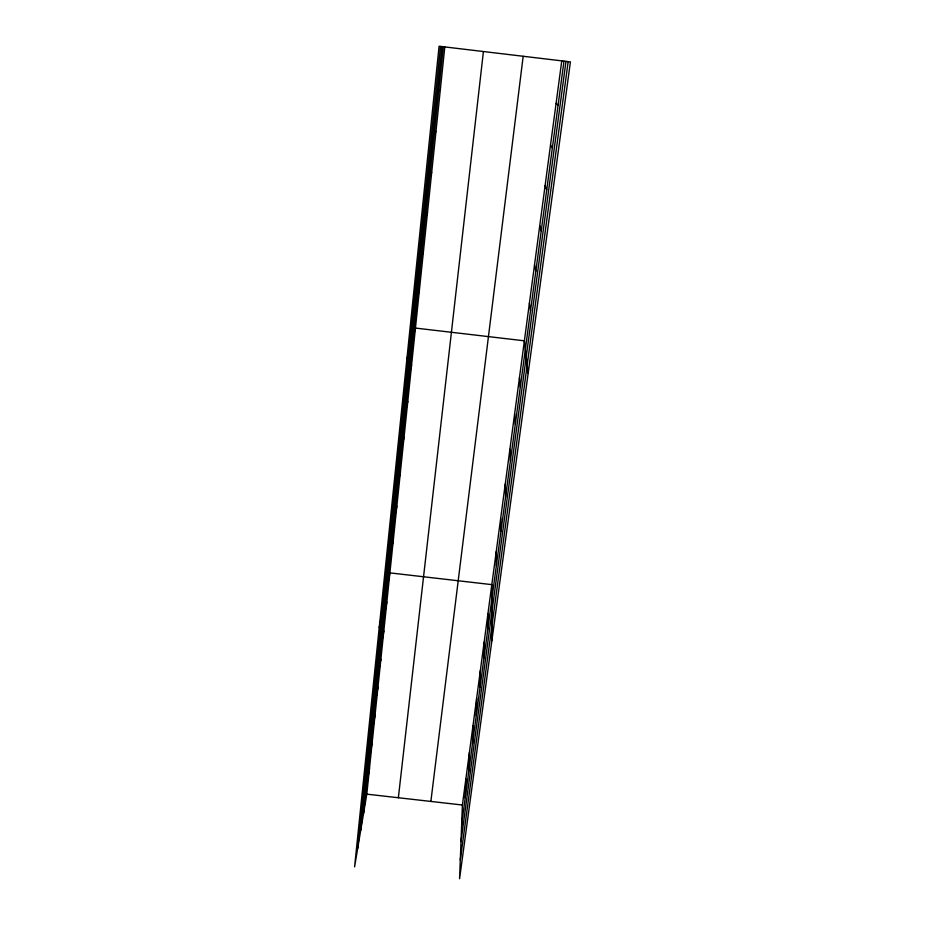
<?xml version="1.0" encoding="UTF-8"?>
<svg xmlns="http://www.w3.org/2000/svg" width="925" height="925" viewBox="0 0 925 925"><rect width="100%" height="100%" fill="white"/><g stroke="black" fill="none" stroke-linecap="round" stroke-linejoin="round"><path stroke-width="1.39" d="M487.845 629.081L487.938 613.772M483.914 658.392L484.11 642.436M480.052 687.206L480.341 670.625M476.248 715.557L476.641 698.363M472.513 743.434L472.987 725.674M468.836 770.86L469.403 752.534M465.217 797.847L465.876 778.989M561.752 60.934L462.396 805.016L459.575 878.75L570.413 61.894L439.086 46.25L354.587 866.875L366.797 794.159L444.786 47.002M357.697 848.375L440.554 46.447M360.75 830.164L441.988 46.632M363.583 813.283L443.306 46.805M398.363 797.743L483.405 51.603M430.865 801.432L523.168 56.332M461.656 824.406L563.984 61.177M460.997 841.53L565.984 61.397M460.292 859.984L568.17 61.64M366.358 786.62L369.526 768.016M369.179 759.518L372.301 741.468M372.047 731.976L375.111 714.493M374.96 703.983L377.978 687.078M377.92 675.516L380.88 659.224M380.927 646.575L383.84 630.919M383.991 617.148L386.835 602.14M379.227 627.647L389.899 572.887L491.822 584.635L491.892 640.586M390.616 553.416L393.345 539.865M394.2 518.96L396.848 506.218M397.854 483.821L400.433 471.947M401.577 448.001L404.075 437.005M405.381 411.475L407.798 401.392M409.255 374.209L411.579 365.086M406.861 359.258L415.452 328.074L524.382 340.816L528.14 373.422M417.244 297.387L419.383 290.311M421.361 257.786L423.407 251.797M425.569 217.352L427.512 212.496M429.871 176.062L431.697 172.397M434.253 133.905L435.964 131.466M438.728 90.823L440.335 89.667M366.797 794.159L462.396 805.016M556.075 103.427L558.11 104.999M550.514 145.04L552.364 147.896M545.079 185.798L546.733 189.879M539.749 225.735L541.217 230.984M534.523 264.862L535.818 271.245M529.401 303.215L530.534 310.673M519.457 377.689L520.278 387.17M514.624 413.845L515.306 424.274M509.895 449.307L510.427 460.65M505.247 484.099L505.64 496.32M500.691 518.243L500.957 531.297M496.216 551.751L496.355 565.614"/></g></svg>
